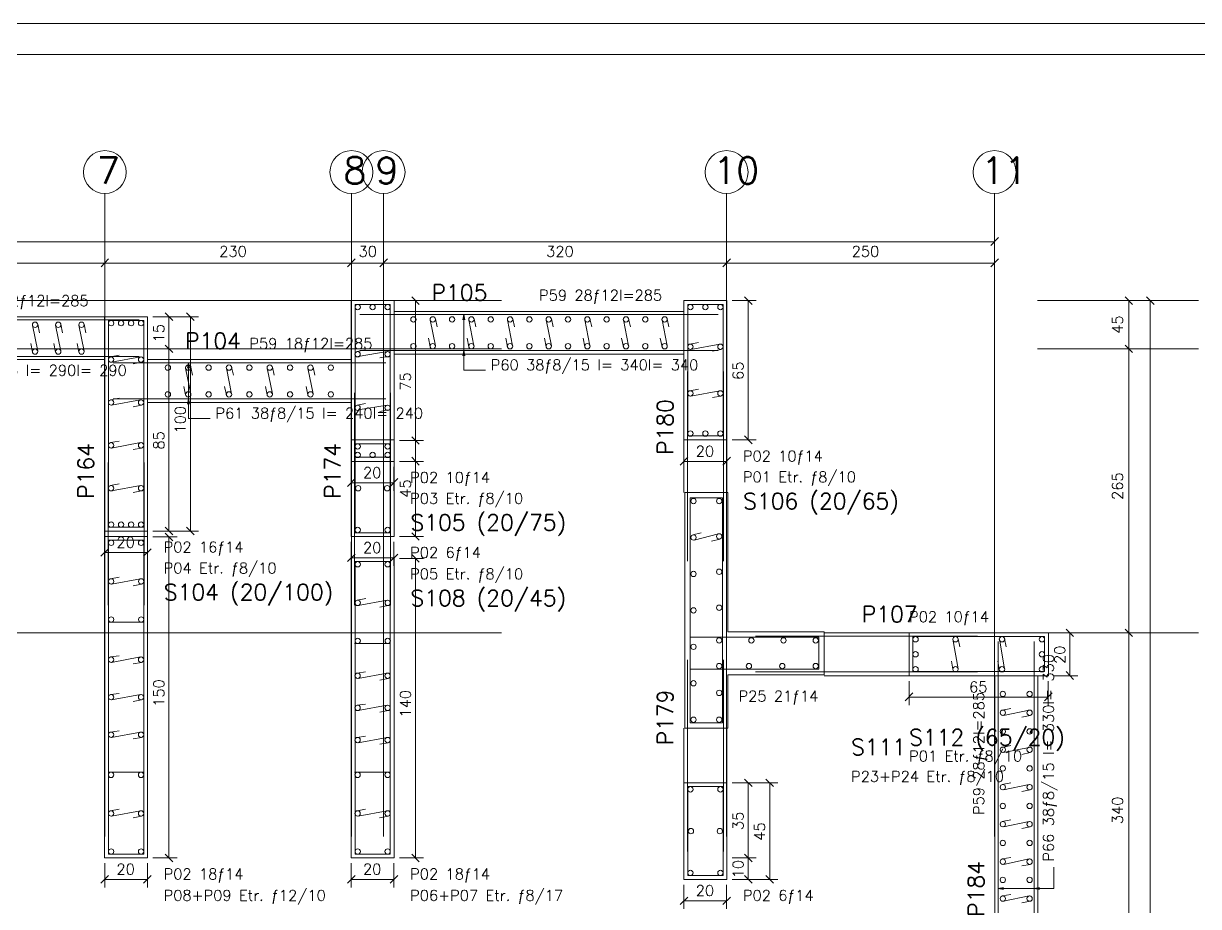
# Model space of a CAD drawing. Header units: inches. Extents: x -0.21 to 0.83, y 0.75 to 2.02.
# Drawn here: x 0.1126 to 0.3319, y 1.7874 to 1.9521 of the extents above; entities that cross this region are included whole.
import ezdxf

# ---------------------------------------------------------------- set-up
doc = ezdxf.new("R2010")
doc.units = ezdxf.units.IN
doc.header["$MEASUREMENT"] = 0
doc.linetypes.add('CENTER', pattern=[0.0065, 0.002, -0.001, 0.0005, -0.001, 0.002])
for name, color, linetype, lineweight in [('DONATI', 84, 'Continuous', 0), ('OLCU', 1, 'Continuous', 0), ('PENC2', 1, 'Continuous', 0), ('PENC3', 5, 'Continuous', 0), ('PENC4', 84, 'Continuous', 0), ('PEND2', 1, 'CENTER', 0)]:
    doc.layers.add(name, color=color, linetype=linetype, lineweight=lineweight)
doc.styles.add('RomanSTA', font='RomanSTA')

msp = doc.modelspace()

# ---------------------------------------------------------------- linework, layer by layer
at = {"layer": 'DONATI', "linetype": 'Continuous'}
for p, q in [((0.17449, 1.89972), (0.17449, 1.87122)), ((0.17449, 1.89972), (0.18108, 1.89972)), ((0.18108, 1.89972), (0.18108, 1.87122)), ((0.23657, 1.89972), (0.23657, 1.87522)), ((0.23657, 1.89972), (0.24316, 1.89972)), ((0.24316, 1.89972), (0.24316, 1.87522)), ((0.06942, 1.89682), (0.13422, 1.89682)), ((0.12849, 1.89672), (0.12849, 1.85812)), ((0.12849, 1.89672), (0.13508, 1.89672)), ((0.13508, 1.89672), (0.13508, 1.85812)), ((0.17538, 1.89782), (0.24226, 1.89782)), ((0.06942, 1.89002), (0.13422, 1.89002)), ((0.17538, 1.89112), (0.24226, 1.89112)), ((0.12938, 1.88882), (0.18022, 1.88882)), ((0.2365, 1.88722), (0.2365, 1.85182)), ((0.24322, 1.88722), (0.24322, 1.85182)), ((0.17442, 1.88322), (0.17442, 1.84362)), ((0.18114, 1.88322), (0.18114, 1.84362)), ((0.12938, 1.88212), (0.18022, 1.88212)), ((0.23657, 1.87522), (0.24316, 1.87522)), ((0.17449, 1.87372), (0.17449, 1.85712)), ((0.17449, 1.87372), (0.18108, 1.87372)), ((0.18108, 1.87372), (0.18108, 1.85712)), ((0.12842, 1.87022), (0.12842, 1.84362)), ((0.13514, 1.87022), (0.13514, 1.84362)), ((0.17449, 1.87122), (0.18108, 1.87122)), ((0.24304, 1.86362), (0.23704, 1.86362)), ((0.23704, 1.86362), (0.23704, 1.82162)), ((0.24304, 1.82162), (0.24304, 1.86362)), ((0.12849, 1.85812), (0.13508, 1.85812)), ((0.17449, 1.85712), (0.18108, 1.85712)), ((0.12849, 1.85572), (0.12849, 1.79712)), ((0.12849, 1.85572), (0.13508, 1.85572)), ((0.13508, 1.85572), (0.13508, 1.79712)), ((0.17449, 1.85172), (0.17449, 1.79712)), ((0.17449, 1.85172), (0.18108, 1.85172)), ((0.18108, 1.85172), (0.18108, 1.79712)), ((0.12842, 1.84042), (0.13514, 1.84042)), ((0.26104, 1.83762), (0.23704, 1.83762)), ((0.24924, 1.83782), (0.29066, 1.83782)), ((0.26104, 1.83162), (0.26104, 1.83762)), ((0.27857, 1.83772), (0.27857, 1.83122)), ((0.27857, 1.83772), (0.30316, 1.83772)), ((0.30316, 1.83772), (0.30316, 1.83122)), ((0.17442, 1.83642), (0.18114, 1.83642)), ((0.2945, 1.83682), (0.2945, 1.77202)), ((0.30122, 1.83682), (0.30122, 1.77202)), ((0.2365, 1.83342), (0.2365, 1.79762)), ((0.24322, 1.83342), (0.24322, 1.79762)), ((0.23704, 1.83162), (0.26104, 1.83162)), ((0.24924, 1.83112), (0.29066, 1.83112)), ((0.27857, 1.83122), (0.30316, 1.83122)), ((0.23704, 1.82162), (0.24304, 1.82162)), ((0.12842, 1.81242), (0.13514, 1.81242)), ((0.17442, 1.81242), (0.18114, 1.81242)), ((0.23657, 1.80972), (0.23657, 1.79312)), ((0.23657, 1.80972), (0.24316, 1.80972)), ((0.24316, 1.80972), (0.24316, 1.79312)), ((0.12849, 1.79712), (0.13508, 1.79712)), ((0.17449, 1.79712), (0.18108, 1.79712)), ((0.23657, 1.79312), (0.24316, 1.79312))]:
    msp.add_line(p, q, dxfattribs=at)
at = {"layer": 'DONATI'}
for centre in [(0.17499, 1.89922), (0.17778, 1.89922), (0.18058, 1.89922), (0.23707, 1.89922), (0.23986, 1.89922), (0.24266, 1.89922), (0.1148, 1.89592), (0.11913, 1.89592), (0.12346, 1.89592), (0.12899, 1.89622), (0.13085, 1.89622), (0.13272, 1.89622), (0.13458, 1.89622), (0.18539, 1.89692), (0.189, 1.89692), (0.1926, 1.89692), (0.19621, 1.89692), (0.19981, 1.89692), (0.20342, 1.89692), (0.20702, 1.89692), (0.21063, 1.89692), (0.21423, 1.89692), (0.21784, 1.89692), (0.22144, 1.89692), (0.22505, 1.89692), (0.22865, 1.89692), (0.23226, 1.89692), (0.18539, 1.89192), (0.18899, 1.89192), (0.1926, 1.89192), (0.1962, 1.89192), (0.19981, 1.89192), (0.20341, 1.89192), (0.20702, 1.89192), (0.21063, 1.89192), (0.21423, 1.89192), (0.21784, 1.89192), (0.22144, 1.89192), (0.22505, 1.89192), (0.22865, 1.89192), (0.23226, 1.89192), (0.23706, 1.89182), (0.24266, 1.89182), (0.1148, 1.89092), (0.11913, 1.89092), (0.12346, 1.89092), (0.12898, 1.88942), (0.13458, 1.88942), (0.17498, 1.89042), (0.18058, 1.89042), (0.13958, 1.88792), (0.14338, 1.88792), (0.14718, 1.88792), (0.15098, 1.88792), (0.15478, 1.88792), (0.15858, 1.88792), (0.16238, 1.88792), (0.16618, 1.88792), (0.16998, 1.88792), (0.13958, 1.88292), (0.14338, 1.88292), (0.14718, 1.88292), (0.15098, 1.88292), (0.15478, 1.88292), (0.15858, 1.88292), (0.16238, 1.88292), (0.16618, 1.88292), (0.16998, 1.88292), (0.23706, 1.88312), (0.24266, 1.88312), (0.12898, 1.88142), (0.13458, 1.88142), (0.17498, 1.88042), (0.18058, 1.88042), (0.23707, 1.87562), (0.23986, 1.87562), (0.24266, 1.87562), (0.12898, 1.87342), (0.13458, 1.87342), (0.17499, 1.87322), (0.18058, 1.87322), (0.17499, 1.87162), (0.17778, 1.87162), (0.18058, 1.87162), (0.12898, 1.86542), (0.13458, 1.86542), (0.17508, 1.86542), (0.18048, 1.86542), (0.23764, 1.86302), (0.24244, 1.86302), (0.12899, 1.85862), (0.13085, 1.85862), (0.13272, 1.85862), (0.13458, 1.85862), (0.17499, 1.85762), (0.18058, 1.85762), (0.24244, 1.85642), (0.12899, 1.85522), (0.13458, 1.85522), (0.23764, 1.85622), (0.17499, 1.85122), (0.18058, 1.85122), (0.24244, 1.84982), (0.12899, 1.84802), (0.13459, 1.84802), (0.23764, 1.84942), (0.17499, 1.84402), (0.18059, 1.84402), (0.23764, 1.84262), (0.24244, 1.84312), (0.129, 1.84092), (0.13459, 1.84092), (0.175, 1.83692), (0.18059, 1.83692), (0.24244, 1.83702), (0.24844, 1.83702), (0.25444, 1.83702), (0.26044, 1.83702), (0.27907, 1.83722), (0.28653, 1.83722), (0.2952, 1.83722), (0.30266, 1.83722), (0.23764, 1.83582), (0.27907, 1.83442), (0.30266, 1.83442), (0.12898, 1.83342), (0.13458, 1.83342), (0.24244, 1.83222), (0.24798, 1.83222), (0.25421, 1.83222), (0.26044, 1.83222), (0.17498, 1.83042), (0.18058, 1.83042), (0.27907, 1.83162), (0.28653, 1.83162), (0.2952, 1.83162), (0.30266, 1.83162), (0.23764, 1.82902), (0.12898, 1.82642), (0.13458, 1.82642), (0.24244, 1.82722), (0.29536, 1.82702), (0.30036, 1.82702), (0.17498, 1.82442), (0.18058, 1.82442), (0.29536, 1.82352), (0.30036, 1.82352), (0.23764, 1.82222), (0.24244, 1.82222), (0.12898, 1.81942), (0.13458, 1.81942), (0.29536, 1.82002), (0.30036, 1.82002), (0.17498, 1.81842), (0.18058, 1.81842), (0.29536, 1.81662), (0.30036, 1.81662), (0.29536, 1.81312), (0.30036, 1.81312), (0.12897, 1.81192), (0.13457, 1.81192), (0.17497, 1.81192), (0.18057, 1.81192), (0.23707, 1.80922), (0.24266, 1.80922), (0.29536, 1.80962), (0.30036, 1.80962), (0.29536, 1.80612), (0.30036, 1.80612), (0.12898, 1.80472), (0.13458, 1.80472), (0.17498, 1.80472), (0.18058, 1.80472), (0.29536, 1.80272), (0.30036, 1.80272), (0.23716, 1.80142), (0.24256, 1.80142), (0.12899, 1.79762), (0.13458, 1.79762), (0.17499, 1.79762), (0.18058, 1.79762), (0.29536, 1.79922), (0.30036, 1.79922), (0.29536, 1.79572), (0.30036, 1.79572), (0.23707, 1.79362), (0.24266, 1.79362), (0.29536, 1.79232), (0.30036, 1.79232), (0.29536, 1.78882), (0.30036, 1.78882)]:
    msp.add_circle(centre, 0.0005, dxfattribs=at)
at = {"layer": 'OLCU', "linetype": 'Continuous'}
for p, q in [((0.29382, 1.90992), (0.29382, 1.91442)), ((0.29312, 1.91072), (0.29453, 1.91222)), ((-0.09018, 1.91142), (0.29382, 1.91142)), ((0.12782, 1.90592), (0.12782, 1.91042)), ((0.17382, 1.90592), (0.17382, 1.91042)), ((0.17982, 1.90592), (0.17982, 1.91042)), ((0.24382, 1.90592), (0.24382, 1.91042)), ((0.29382, 1.90592), (0.29382, 1.91042)), ((0.07582, 1.90742), (0.12782, 1.90742)), ((0.12712, 1.90672), (0.12853, 1.90822)), ((0.12782, 1.90742), (0.17382, 1.90742)), ((0.17312, 1.90672), (0.17453, 1.90822)), ((0.17382, 1.90742), (0.17982, 1.90742)), ((0.17912, 1.90672), (0.18053, 1.90822)), ((0.17982, 1.90742), (0.24382, 1.90742)), ((0.24312, 1.90672), (0.24453, 1.90822)), ((0.24382, 1.90742), (0.29382, 1.90742)), ((0.29312, 1.90672), (0.29453, 1.90822)), ((0.18649, 1.89972), (0.18508, 1.90112)), ((0.24857, 1.89972), (0.24716, 1.90112)), ((0.31957, 1.89972), (0.31816, 1.90112)), ((0.32357, 1.89972), (0.32216, 1.90112)), ((0.18728, 1.90042), (0.18278, 1.90042)), ((0.18578, 1.87042), (0.18578, 1.90042)), ((0.24936, 1.90042), (0.24486, 1.90042)), ((0.24786, 1.87442), (0.24786, 1.90042)), ((0.32036, 1.90042), (0.31586, 1.90042)), ((0.31886, 1.90042), (0.31886, 1.89142)), ((0.32436, 1.90042), (0.31986, 1.90042)), ((0.32286, 1.90042), (0.32286, 1.52242)), ((0.14128, 1.89742), (0.13678, 1.89742)), ((0.14049, 1.89672), (0.13908, 1.89812)), ((0.13978, 1.89142), (0.13978, 1.89742)), ((0.14528, 1.89742), (0.14078, 1.89742)), ((0.14449, 1.89672), (0.14308, 1.89812)), ((0.14378, 1.85742), (0.14378, 1.89742)), ((0.19481, 1.89782), (0.19461, 1.89682)), ((0.19481, 1.89782), (0.195, 1.89682)), ((0.14049, 1.89072), (0.13908, 1.89212)), ((0.31957, 1.89072), (0.31816, 1.89212)), ((0.14128, 1.89142), (0.13678, 1.89142)), ((0.13978, 1.85742), (0.13978, 1.89142)), ((0.19481, 1.89112), (0.19462, 1.89012)), ((0.19481, 1.89112), (0.19501, 1.89012)), ((0.32036, 1.89142), (0.31586, 1.89142)), ((0.31886, 1.89142), (0.31886, 1.83842)), ((0.14345, 1.88882), (0.14325, 1.88782)), ((0.14345, 1.88882), (0.14364, 1.88782)), ((0.14345, 1.88212), (0.14326, 1.88112)), ((0.14345, 1.88212), (0.14365, 1.88112)), ((0.18649, 1.87362), (0.18508, 1.87502)), ((0.24936, 1.87442), (0.24486, 1.87442)), ((0.24857, 1.87372), (0.24716, 1.87522)), ((0.18728, 1.87432), (0.18278, 1.87432)), ((0.18578, 1.85642), (0.18578, 1.87432)), ((0.23587, 1.86892), (0.23587, 1.87342)), ((0.24383, 1.86892), (0.24383, 1.87342)), ((0.18728, 1.87042), (0.18278, 1.87042)), ((0.18649, 1.86972), (0.18508, 1.87122)), ((0.23516, 1.86972), (0.23658, 1.87122)), ((0.23587, 1.87042), (0.24383, 1.87042)), ((0.24312, 1.86972), (0.24454, 1.87122)), ((0.17379, 1.86492), (0.17379, 1.86942)), ((0.18175, 1.86492), (0.18175, 1.86942)), ((0.17308, 1.86572), (0.1745, 1.86722)), ((0.17379, 1.86642), (0.18175, 1.86642)), ((0.18104, 1.86572), (0.18246, 1.86722)), ((0.14128, 1.85742), (0.13678, 1.85742)), ((0.14049, 1.85672), (0.13908, 1.85812)), ((0.14049, 1.85562), (0.13908, 1.85702)), ((0.14528, 1.85742), (0.14078, 1.85742)), ((0.14449, 1.85672), (0.14308, 1.85812)), ((0.18649, 1.85572), (0.18508, 1.85712)), ((0.12779, 1.85192), (0.12779, 1.85642)), ((0.13575, 1.85192), (0.13575, 1.85642)), ((0.14128, 1.85632), (0.13678, 1.85632)), ((0.13978, 1.79642), (0.13978, 1.85632)), ((0.17379, 1.85092), (0.17379, 1.85542)), ((0.18175, 1.85092), (0.18175, 1.85542)), ((0.18728, 1.85642), (0.18278, 1.85642)), ((0.12708, 1.85272), (0.1285, 1.85412)), ((0.12779, 1.85342), (0.13575, 1.85342)), ((0.13504, 1.85272), (0.13646, 1.85412)), ((0.17308, 1.85172), (0.1745, 1.85312)), ((0.18104, 1.85172), (0.18246, 1.85312)), ((0.18649, 1.85162), (0.18508, 1.85302)), ((0.17379, 1.85242), (0.18175, 1.85242)), ((0.18728, 1.85232), (0.18278, 1.85232)), ((0.18578, 1.79642), (0.18578, 1.85232)), ((0.30936, 1.83842), (0.30486, 1.83842)), ((0.30857, 1.83772), (0.30716, 1.83912)), ((0.30786, 1.83042), (0.30786, 1.83842)), ((0.32036, 1.83842), (0.31586, 1.83842)), ((0.31957, 1.83772), (0.31816, 1.83912)), ((0.31886, 1.83842), (0.31886, 1.77042)), ((0.30857, 1.82972), (0.30716, 1.83122)), ((0.27787, 1.82492), (0.27787, 1.82942)), ((0.30383, 1.82492), (0.30383, 1.82942)), ((0.30936, 1.83042), (0.30486, 1.83042)), ((0.27716, 1.82572), (0.27858, 1.82722)), ((0.27787, 1.82642), (0.30383, 1.82642)), ((0.30312, 1.82572), (0.30454, 1.82722)), ((0.24857, 1.80972), (0.24716, 1.81112)), ((0.25257, 1.80972), (0.25116, 1.81112)), ((0.24936, 1.81042), (0.24486, 1.81042)), ((0.24786, 1.79642), (0.24786, 1.81042)), ((0.25336, 1.81042), (0.24886, 1.81042)), ((0.25186, 1.79242), (0.25186, 1.81042)), ((0.14128, 1.79642), (0.13678, 1.79642)), ((0.14049, 1.79572), (0.13908, 1.79712)), ((0.18728, 1.79642), (0.18278, 1.79642)), ((0.18649, 1.79572), (0.18508, 1.79712)), ((0.24936, 1.79642), (0.24486, 1.79642)), ((0.24857, 1.79572), (0.24716, 1.79712)), ((0.24786, 1.79242), (0.24786, 1.79642)), ((0.12779, 1.79092), (0.12779, 1.79542)), ((0.13575, 1.79092), (0.13575, 1.79542)), ((0.17379, 1.79092), (0.17379, 1.79542)), ((0.18175, 1.79092), (0.18175, 1.79542)), ((0.12708, 1.79172), (0.1285, 1.79312)), ((0.12779, 1.79242), (0.13575, 1.79242)), ((0.13504, 1.79172), (0.13646, 1.79312)), ((0.17308, 1.79172), (0.1745, 1.79312)), ((0.17379, 1.79242), (0.18175, 1.79242)), ((0.18104, 1.79172), (0.18246, 1.79312)), ((0.23587, 1.78692), (0.23587, 1.79142)), ((0.24383, 1.78692), (0.24383, 1.79142)), ((0.24936, 1.79242), (0.24486, 1.79242)), ((0.24857, 1.79172), (0.24716, 1.79312)), ((0.25336, 1.79242), (0.24886, 1.79242)), ((0.25257, 1.79172), (0.25116, 1.79312)), ((0.23516, 1.78772), (0.23658, 1.78912)), ((0.24312, 1.78772), (0.24454, 1.78912)), ((0.2945, 1.79072), (0.29548, 1.79092)), ((0.2945, 1.79072), (0.29548, 1.79052)), ((0.30122, 1.79072), (0.3022, 1.79092)), ((0.30122, 1.79072), (0.3022, 1.79052)), ((0.23587, 1.78842), (0.24383, 1.78842))]:
    msp.add_line(p, q, dxfattribs=at)
at = {"layer": 'PENC2', "linetype": 'Continuous'}
for p, q in [((0.19481, 1.88742), (0.19481, 1.89782)), ((0.14345, 1.87842), (0.14345, 1.88882)), ((0.19481, 1.88742), (0.19881, 1.88742)), ((0.14345, 1.87842), (0.14745, 1.87842)), ((0.30486, 1.79072), (0.30486, 1.79472)), ((0.30486, 1.79072), (0.2945, 1.79072))]:
    msp.add_line(p, q, dxfattribs=at)
at = {"layer": 'PENC3', "linetype": 'Continuous'}
for p, q in [((0.17378, 1.90042), (0.17378, 1.87042)), ((0.17378, 1.90042), (0.18178, 1.90042)), ((0.18178, 1.90042), (0.18178, 1.87042)), ((0.23586, 1.90042), (0.23586, 1.87442)), ((0.23586, 1.90042), (0.24386, 1.90042)), ((0.24386, 1.90042), (0.24386, 1.87442)), ((0.07582, 1.89742), (0.12782, 1.89742)), ((0.12778, 1.89742), (0.12778, 1.85742)), ((0.12778, 1.89742), (0.13578, 1.89742)), ((0.13578, 1.89742), (0.13578, 1.85742)), ((0.18178, 1.89842), (0.23586, 1.89842)), ((0.18851, 1.89682), (0.18948, 1.89202)), ((0.18949, 1.89702), (0.1898, 1.89552)), ((0.19572, 1.89682), (0.19669, 1.89202)), ((0.1967, 1.89702), (0.19702, 1.89552)), ((0.20293, 1.89682), (0.2039, 1.89202)), ((0.20391, 1.89702), (0.20423, 1.89552)), ((0.21014, 1.89682), (0.21112, 1.89202)), ((0.21112, 1.89702), (0.21144, 1.89552)), ((0.21735, 1.89682), (0.21833, 1.89202)), ((0.21833, 1.89702), (0.21865, 1.89552)), ((0.22456, 1.89682), (0.22554, 1.89202)), ((0.22554, 1.89702), (0.22586, 1.89552)), ((0.23177, 1.89682), (0.23275, 1.89202)), ((0.23275, 1.89702), (0.23307, 1.89552)), ((0.11431, 1.89582), (0.11529, 1.89102)), ((0.11529, 1.89602), (0.11561, 1.89442)), ((0.11864, 1.89582), (0.11962, 1.89102)), ((0.11962, 1.89602), (0.11994, 1.89442)), ((0.12297, 1.89582), (0.12395, 1.89102)), ((0.12395, 1.89602), (0.12427, 1.89442)), ((0.11431, 1.89082), (0.11399, 1.89242)), ((0.11864, 1.89082), (0.11832, 1.89242)), ((0.12297, 1.89082), (0.12265, 1.89242)), ((0.1885, 1.89182), (0.18818, 1.89342)), ((0.19571, 1.89182), (0.19539, 1.89342)), ((0.20293, 1.89182), (0.20261, 1.89342)), ((0.21014, 1.89182), (0.20982, 1.89342)), ((0.21735, 1.89182), (0.21703, 1.89342)), ((0.22456, 1.89182), (0.22424, 1.89342)), ((0.23177, 1.89182), (0.23145, 1.89342)), ((0.23697, 1.89232), (0.23855, 1.89262)), ((0.23715, 1.89132), (0.24257, 1.89232)), ((0.12889, 1.88992), (0.13047, 1.89022)), ((0.12907, 1.88892), (0.13449, 1.88992)), ((0.17489, 1.89092), (0.17647, 1.89122)), ((0.17507, 1.89002), (0.18049, 1.89092)), ((0.18067, 1.89002), (0.1791, 1.88972)), ((0.18178, 1.89042), (0.23586, 1.89042)), ((0.24275, 1.89132), (0.24118, 1.89102)), ((0.07586, 1.88942), (0.12778, 1.88942)), ((0.13467, 1.88892), (0.1331, 1.88862)), ((0.13578, 1.88942), (0.17378, 1.88942)), ((0.14289, 1.88782), (0.14387, 1.88302)), ((0.14387, 1.88802), (0.14419, 1.88652)), ((0.15049, 1.88782), (0.15147, 1.88302)), ((0.15147, 1.88802), (0.15179, 1.88652)), ((0.15809, 1.88782), (0.15907, 1.88302)), ((0.15907, 1.88802), (0.15939, 1.88652)), ((0.16569, 1.88782), (0.16667, 1.88302)), ((0.16667, 1.88802), (0.16699, 1.88652)), ((0.14289, 1.88282), (0.14257, 1.88442)), ((0.15049, 1.88282), (0.15017, 1.88442)), ((0.15809, 1.88282), (0.15777, 1.88442)), ((0.16569, 1.88282), (0.16537, 1.88442)), ((0.23697, 1.88362), (0.23855, 1.88392)), ((0.23715, 1.88262), (0.24257, 1.88362)), ((0.12889, 1.88192), (0.13047, 1.88222)), ((0.12907, 1.88092), (0.13449, 1.88192)), ((0.13578, 1.88142), (0.17378, 1.88142)), ((0.17489, 1.88092), (0.17647, 1.88122)), ((0.24275, 1.88262), (0.24118, 1.88232)), ((0.13467, 1.88092), (0.1331, 1.88062)), ((0.17507, 1.88002), (0.18049, 1.88092)), ((0.18067, 1.88002), (0.1791, 1.87972)), ((0.17378, 1.87442), (0.17378, 1.85642)), ((0.17378, 1.87442), (0.18178, 1.87442)), ((0.18178, 1.87442), (0.18178, 1.85642)), ((0.23586, 1.87442), (0.24386, 1.87442)), ((0.23586, 1.87442), (0.23586, 1.86462)), ((0.24386, 1.87442), (0.24386, 1.86462)), ((0.12889, 1.87392), (0.13047, 1.87422)), ((0.12907, 1.87292), (0.13449, 1.87392)), ((0.13467, 1.87292), (0.1331, 1.87262)), ((0.17378, 1.87042), (0.18178, 1.87042)), ((0.17378, 1.87042), (0.17378, 1.85642)), ((0.18178, 1.87042), (0.18178, 1.85642)), ((0.12889, 1.86592), (0.13047, 1.86622)), ((0.12907, 1.86492), (0.13449, 1.86592)), ((0.13467, 1.86492), (0.1331, 1.86462)), ((0.24404, 1.86462), (0.23604, 1.86462)), ((0.23604, 1.86462), (0.23604, 1.82062)), ((0.24404, 1.83862), (0.24404, 1.86462)), ((0.12778, 1.85742), (0.13578, 1.85742)), ((0.12778, 1.85742), (0.12778, 1.85642)), ((0.13578, 1.85742), (0.13578, 1.85642)), ((0.23752, 1.85672), (0.23907, 1.85712)), ((0.24232, 1.85692), (0.23777, 1.85572)), ((0.12778, 1.85642), (0.12778, 1.79642)), ((0.12778, 1.85642), (0.13578, 1.85642)), ((0.13578, 1.85642), (0.13578, 1.79642)), ((0.17378, 1.85642), (0.18178, 1.85642)), ((0.24257, 1.85592), (0.24101, 1.85552)), ((0.17378, 1.85242), (0.17378, 1.79642)), ((0.17378, 1.85242), (0.18178, 1.85242)), ((0.18178, 1.85242), (0.18178, 1.79642)), ((0.1289, 1.84852), (0.13048, 1.84882)), ((0.12908, 1.84752), (0.1345, 1.84852)), ((0.13468, 1.84752), (0.1331, 1.84722)), ((0.1749, 1.84452), (0.17648, 1.84482)), ((0.17508, 1.84352), (0.1805, 1.84452)), ((0.18068, 1.84352), (0.1791, 1.84322)), ((0.26204, 1.83862), (0.24404, 1.83862)), ((0.26204, 1.83062), (0.26204, 1.83862)), ((0.26204, 1.83842), (0.27786, 1.83842)), ((0.27786, 1.83842), (0.27786, 1.83042)), ((0.27786, 1.83842), (0.30386, 1.83842)), ((0.28604, 1.83722), (0.28702, 1.83172)), ((0.28702, 1.83732), (0.28731, 1.83582)), ((0.29471, 1.83722), (0.29569, 1.83172)), ((0.29569, 1.83732), (0.29598, 1.83582)), ((0.30386, 1.83842), (0.30386, 1.83042)), ((0.12889, 1.83392), (0.13047, 1.83412)), ((0.13449, 1.83392), (0.12907, 1.83292)), ((0.13467, 1.83292), (0.1331, 1.83262)), ((0.28604, 1.83162), (0.28575, 1.83312)), ((0.2947, 1.83162), (0.29442, 1.83312)), ((0.17489, 1.83092), (0.17647, 1.83112)), ((0.18049, 1.83092), (0.17507, 1.82992)), ((0.24404, 1.82062), (0.24404, 1.83062)), ((0.24404, 1.83062), (0.26204, 1.83062)), ((0.18067, 1.82992), (0.1791, 1.82962)), ((0.26204, 1.83042), (0.27786, 1.83042)), ((0.27786, 1.83042), (0.30386, 1.83042)), ((0.29386, 1.83042), (0.29386, 1.77842)), ((0.30186, 1.83042), (0.30186, 1.77842)), ((0.12889, 1.82692), (0.13047, 1.82712)), ((0.13449, 1.82692), (0.12907, 1.82592)), ((0.13467, 1.82592), (0.1331, 1.82562)), ((0.17489, 1.82492), (0.17647, 1.82512)), ((0.18049, 1.82492), (0.17507, 1.82392)), ((0.29526, 1.82402), (0.29683, 1.82432)), ((0.29546, 1.82302), (0.30026, 1.82402)), ((0.18067, 1.82392), (0.1791, 1.82362)), ((0.30046, 1.82302), (0.2989, 1.82272)), ((0.12889, 1.81992), (0.13047, 1.82012)), ((0.13449, 1.81992), (0.12907, 1.81892)), ((0.23586, 1.82062), (0.23586, 1.81042)), ((0.23604, 1.82062), (0.24404, 1.82062)), ((0.24386, 1.82062), (0.24386, 1.81042)), ((0.13467, 1.81892), (0.1331, 1.81862)), ((0.17489, 1.81892), (0.17647, 1.81912)), ((0.18049, 1.81892), (0.17507, 1.81792)), ((0.18067, 1.81792), (0.1791, 1.81762)), ((0.29526, 1.81702), (0.29683, 1.81742)), ((0.29546, 1.81612), (0.30026, 1.81702)), ((0.30046, 1.81612), (0.2989, 1.81572)), ((0.23586, 1.81042), (0.23586, 1.79242)), ((0.23586, 1.81042), (0.24386, 1.81042)), ((0.24386, 1.81042), (0.24386, 1.79242)), ((0.29526, 1.81012), (0.29683, 1.81042)), ((0.29546, 1.80912), (0.30026, 1.81012)), ((0.30046, 1.80912), (0.2989, 1.80882)), ((0.12889, 1.80522), (0.13046, 1.80552)), ((0.13449, 1.80522), (0.12907, 1.80422)), ((0.13466, 1.80422), (0.13309, 1.80392)), ((0.17489, 1.80522), (0.17646, 1.80552)), ((0.18049, 1.80522), (0.17507, 1.80422)), ((0.18066, 1.80422), (0.17909, 1.80392)), ((0.29526, 1.80322), (0.29683, 1.80352)), ((0.29546, 1.80222), (0.30026, 1.80322)), ((0.30046, 1.80222), (0.2989, 1.80192)), ((0.12778, 1.79642), (0.13578, 1.79642)), ((0.17378, 1.79642), (0.18178, 1.79642)), ((0.29526, 1.79622), (0.29683, 1.79652)), ((0.29546, 1.79522), (0.30026, 1.79622)), ((0.30046, 1.79522), (0.2989, 1.79492)), ((0.23586, 1.79242), (0.24386, 1.79242)), ((0.29526, 1.78932), (0.29683, 1.78962)), ((0.29546, 1.78832), (0.30026, 1.78932)), ((0.30046, 1.78832), (0.2989, 1.78802))]:
    msp.add_line(p, q, dxfattribs=at)
at = {"layer": 'PENC3'}
for points in [[(-0.15544, 1.95215), (-0.15544, 0.74675), (0.83473, 0.74675), (0.83473, 1.95215)], [(-0.14966, 1.94637), (-0.14966, 0.75254), (0.82895, 0.75254), (0.82895, 1.94637)]]:
    msp.add_lwpolyline(points, close=True, dxfattribs=at)
for centre in [(0.12782, 1.92442), (0.17382, 1.92442), (0.17982, 1.92442), (0.24382, 1.92442), (0.29382, 1.92442)]:
    msp.add_circle(centre, 0.004, dxfattribs=at)
at = {"layer": 'PEND2', "linetype": 'CENTER'}
for p, q in [((0.12782, 1.92042), (0.12782, 1.90042)), ((0.17382, 1.92042), (0.17382, 1.90042)), ((0.17982, 1.92042), (0.17982, 1.90042)), ((0.24382, 1.92042), (0.24382, 1.90042)), ((0.29382, 1.92042), (0.29382, 1.90042)), ((-0.09818, 1.90042), (0.30182, 1.90042)), ((0.12782, 1.90042), (0.12782, 1.52242)), ((0.17382, 1.90042), (0.17382, 1.52242)), ((0.17982, 1.90042), (0.17982, 1.52242)), ((0.24382, 1.90042), (0.24382, 1.52242)), ((0.29382, 1.90042), (0.29382, 1.52242)), ((0.33186, 1.90042), (0.30182, 1.90042)), ((-0.09818, 1.89142), (0.30182, 1.89142)), ((0.33186, 1.89142), (0.30182, 1.89142)), ((-0.09818, 1.83842), (0.30182, 1.83842)), ((0.33186, 1.83842), (0.30182, 1.83842))]:
    msp.add_line(p, q, dxfattribs=at)

# ---------------------------------------------------------------- texts
at = {"layer": 'OLCU', "style": 'RomanSTA'}
for s, p in [('230', (0.14916, 1.90862)), ('30', (0.17516, 1.90862)), ('320', (0.21016, 1.90862)), ('250', (0.26716, 1.90862)), ('20', (0.23806, 1.87132)), ('20', (0.17598, 1.86732)), ('20', (0.12998, 1.85432)), ('20', (0.17598, 1.85332)), ('65', (0.28906, 1.82732)), ('20', (0.12998, 1.79332)), ('20', (0.17598, 1.79332)), ('20', (0.23806, 1.78932))]:
    msp.add_text(s, height=0.002, dxfattribs=at).set_placement(p)
for s, p in [('45', (0.31775, 1.89422)), ('15', (0.13889, 1.89262)), ('65', (0.24697, 1.88562)), ('75', (0.18489, 1.88362)), ('100', (0.14289, 1.87562)), ('85', (0.13889, 1.87262)), ('265', (0.31775, 1.86322)), ('45', (0.18489, 1.86362)), ('20', (0.30697, 1.83262)), ('150', (0.13889, 1.82462)), ('140', (0.18489, 1.82262)), ('340', (0.31775, 1.80272)), ('35', (0.24697, 1.80162)), ('45', (0.25097, 1.79962)), ('10', (0.24697, 1.79262))]:
    msp.add_text(s, height=0.002, rotation=90.0012, dxfattribs=at).set_placement(p)
at = {"layer": 'PENC3', "style": 'RomanSTA'}
for s, height, p in [('P105', 0.003, (0.18878, 1.90042)), ('P59 22ƒ12l=285', 0.002, (0.10182, 1.89942)), ('P59 28ƒ12l=285', 0.002, (0.20882, 1.90042)), ('P104', 0.003, (0.14278, 1.89142)), ('P59 18ƒ12l=285', 0.002, (0.15478, 1.89142)), ('P60 38ƒ8/15 l= 340l= 340', 0.002, (0.19981, 1.88742)), ('P62 38ƒ8/15 l= 290l= 290', 0.002, (0.09317, 1.88642)), ('P61 38ƒ8/15 l= 240l= 240', 0.002, (0.14845, 1.87842)), ('P02 10ƒ14', 0.002, (0.24686, 1.87042)), ('P02 10ƒ14', 0.002, (0.18478, 1.86642)), ('P01 Etr. ƒ8/10', 0.002, (0.24686, 1.86652)), ('P03 Etr. ƒ8/10', 0.002, (0.18478, 1.86252)), ('S106 (20/65)', 0.003, (0.24691, 1.86152)), ('S105 (20/75)', 0.003, (0.18483, 1.85752)), ('P02 16ƒ14', 0.002, (0.13878, 1.85342)), ('P02 6ƒ14', 0.002, (0.18478, 1.85242)), ('P04 Etr. ƒ8/10', 0.002, (0.13878, 1.84952)), ('P05 Etr. ƒ8/10', 0.002, (0.18478, 1.84842)), ('S104 (20/100)', 0.003, (0.13883, 1.84452)), ('S108 (20/45)', 0.003, (0.18483, 1.84342)), ('P107', 0.003, (0.26904, 1.84042)), ('P02 10ƒ14', 0.002, (0.27786, 1.84042)), ('P25 21ƒ14', 0.002, (0.24604, 1.82562)), ('S112 (65/20)', 0.003, (0.27787, 1.81742)), ('S111', 0.003, (0.26704, 1.81562)), ('P01 Etr. ƒ8/10', 0.002, (0.27788, 1.81442)), ('P23+P24 Etr. ƒ8/10', 0.002, (0.26704, 1.81062)), ('P02 18ƒ14', 0.002, (0.13878, 1.79242)), ('P02 18ƒ14', 0.002, (0.18478, 1.79242)), ('P08+P09 Etr. ƒ12/10', 0.002, (0.13878, 1.78842)), ('P06+P07 Etr. ƒ8/17', 0.002, (0.18478, 1.78842)), ('P02 6ƒ14', 0.002, (0.24686, 1.78842))]:
    msp.add_text(s, height=height, dxfattribs=at).set_placement(p)
for s, height, p in [('P180', 0.003, (0.23386, 1.87162)), ('P164', 0.003, (0.12578, 1.86342)), ('P174', 0.003, (0.17178, 1.86342)), ('P66 38ƒ8/15 l= 330l= 330', 0.002, (0.30486, 1.79572)), ('P179', 0.003, (0.23386, 1.81742)), ('P59 28ƒ12l=285', 0.002, (0.29186, 1.80442)), ('P184', 0.003, (0.29186, 1.78542))]:
    msp.add_text(s, height=height, rotation=90.0012, dxfattribs=at).set_placement(p)
at = {"layer": 'PENC4', "style": 'RomanSTA'}
for s, p in [('7', (0.12632, 1.92222)), ('8', (0.17232, 1.92222)), ('9', (0.17832, 1.92222)), ('10', (0.24132, 1.92222)), ('11', (0.29132, 1.92222))]:
    msp.add_text(s, height=0.005, dxfattribs=at).set_placement(p)

doc.saveas('drawing.dxf')
